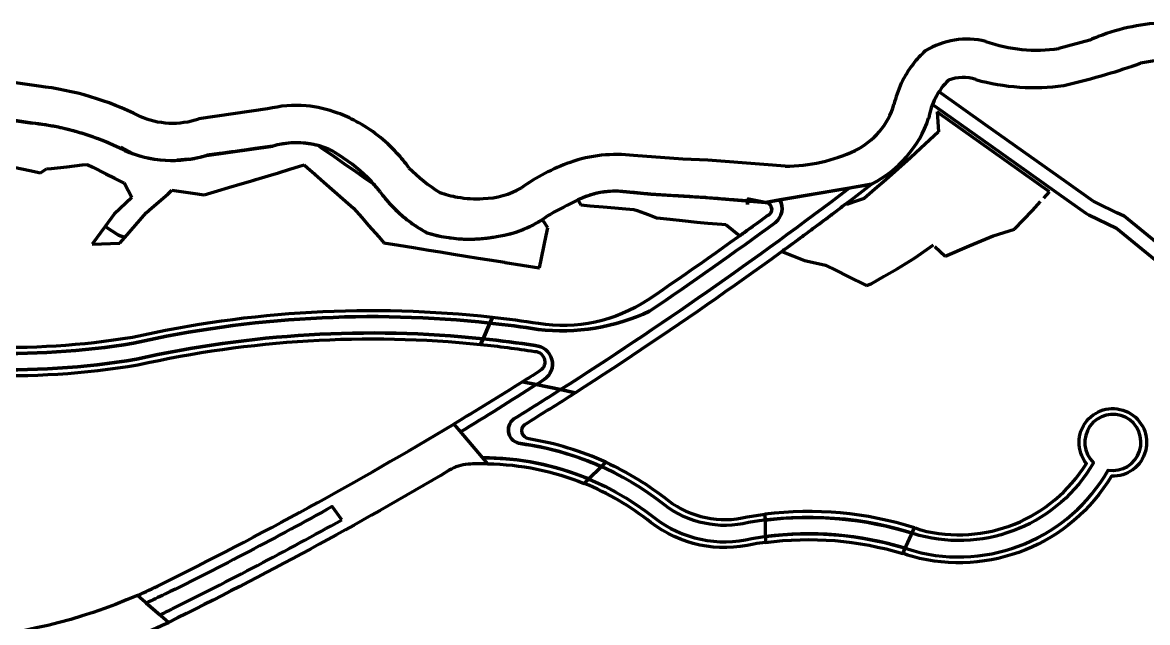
# Model space of a CAD drawing. Header units: inches. Extents: x 4096 to 6070, y 2882 to 5388.
# Drawn here: x 4502 to 4742.9, y 5258.2 to 5386.6 of the extents above; entities that cross this region are included whole.
import ezdxf

# ---------------------------------------------------------------- set-up
doc = ezdxf.new("R2010")
doc.units = ezdxf.units.IN
doc.header["$MEASUREMENT"] = 0
for name, color, linetype, lineweight in [('access road', 150, 'Continuous', 30), ('conservation', 92, 'Continuous', 25), ('footpath line', 2, 'Continuous', 30), ('Hatch Green', 92, 'Continuous', 15), ('secondary road', 40, 'Continuous', 30)]:
    doc.layers.add(name, color=color, linetype=linetype, lineweight=lineweight)

# ---------------------------------------------------------------- blocks, each defined once
blk = doc.blocks.new('conservation')
at = {"layer": 'conservation', "lineweight": 90}
for p, q in [((4698.49, 5366.98), (4697.81, 5367.46)), ((4697.81, 5367.46), (4698.1, 5363.2)), ((4709.51, 5359.15), (4698.49, 5366.98)), ((4503.63, 5365.11), (4499.92, 5365.67)), ((4503.88, 5365.08), (4503.63, 5365.11)), ((4503.63, 5365.11), (4503.63, 5365.11)), ((4504.13, 5365.04), (4503.88, 5365.08)), ((4503.88, 5365.08), (4503.88, 5365.08)), ((4506.75, 5364.7), (4506.75, 5364.7)), ((4507.16, 5364.63), (4507.16, 5364.63)), ((4510.06, 5364.08), (4510.06, 5364.08)), ((4510.51, 5363.98), (4510.51, 5363.98)), ((4512.75, 5363.43), (4512.75, 5363.43)), ((4513.4, 5363.26), (4513.4, 5363.26)), ((4516.82, 5362.19), (4516.82, 5362.19)), ((4517.18, 5362.06), (4517.18, 5362.06)), ((4698.1, 5363.2), (4696.2, 5361.43)), ((4520.02, 5360.97), (4520.02, 5360.97)), ((4520.25, 5360.87), (4520.25, 5360.87)), ((4522.85, 5359.7), (4522.85, 5359.7)), ((4523, 5359.95), (4522.94, 5359.66)), ((4522.94, 5359.66), (4522.94, 5359.66)), ((4525.5, 5358.56), (4523, 5359.95)), ((4551.79, 5359.61), (4549.1, 5359.23)), ((4551.84, 5359.62), (4551.79, 5359.61)), ((4551.79, 5359.61), (4551.79, 5359.61)), ((4552.87, 5359.76), (4551.84, 5359.62)), ((4551.84, 5359.62), (4551.84, 5359.62)), ((4555.57, 5360.14), (4552.87, 5359.76)), ((4564.32, 5360.48), (4564.32, 5360.48)), ((4565.95, 5359.79), (4565.25, 5360.27)), ((4568.78, 5357.82), (4565.95, 5359.79)), ((4565.95, 5359.79), (4565.95, 5359.79)), ((4565.95, 5359.79), (4565.95, 5359.79)), ((4694.33, 5359.69), (4692.14, 5357.64)), ((4696.2, 5361.43), (4694.33, 5359.69)), ((4525.5, 5358.56), (4525.5, 5358.56)), ((4525.5, 5358.56), (4525.5, 5358.56)), ((4537.55, 5357.33), (4535.01, 5357.11)), ((4539.2, 5357.61), (4539.2, 5357.61)), ((4539.62, 5357.7), (4539.62, 5357.7)), ((4541.24, 5358.12), (4541.24, 5358.12)), ((4541.52, 5358.18), (4541.39, 5358.16)), ((4544.14, 5358.54), (4541.52, 5358.18)), ((4541.52, 5358.18), (4541.52, 5358.18)), ((4544.38, 5358.58), (4544.14, 5358.54)), ((4544.14, 5358.54), (4544.14, 5358.54)), ((4546.78, 5358.91), (4544.38, 5358.58)), ((4544.38, 5358.58), (4544.38, 5358.58)), ((4547.05, 5358.95), (4546.78, 5358.91)), ((4546.78, 5358.91), (4546.78, 5358.91)), ((4548.91, 5359.21), (4547.05, 5358.95)), ((4547.05, 5358.95), (4547.05, 5358.95)), ((4549.1, 5359.23), (4548.91, 5359.21)), ((4548.91, 5359.21), (4548.91, 5359.21)), ((4549.1, 5359.23), (4549.1, 5359.23)), ((4570.87, 5356.38), (4568.78, 5357.82)), ((4568.78, 5357.82), (4568.78, 5357.82)), ((4568.78, 5357.82), (4568.78, 5357.82)), ((4692.14, 5357.64), (4689.48, 5355.27)), ((4721.86, 5350.38), (4709.51, 5359.15)), ((4500.12, 5355.65), (4503.55, 5354.91)), ((4503.55, 5354.91), (4505.82, 5354.42)), ((4505.82, 5354.42), (4507.14, 5355.26)), ((4507.14, 5355.26), (4508.19, 5355.38)), ((4508.19, 5355.38), (4511.5, 5355.75)), ((4511.5, 5355.75), (4514.75, 5356.11)), ((4514.75, 5356.11), (4515.85, 5356.23)), ((4515.85, 5356.23), (4517.04, 5355.63)), ((4517.04, 5355.63), (4519.81, 5354.23)), ((4556.76, 5354.46), (4559.23, 5355.21)), ((4559.23, 5355.21), (4561.32, 5355.84)), ((4561.32, 5355.84), (4562.26, 5356.12)), ((4561.32, 5355.84), (4561.32, 5355.84)), ((4562.26, 5356.12), (4562.97, 5355.5)), ((4562.97, 5355.5), (4564.48, 5354.19)), ((4573.46, 5354.58), (4570.87, 5356.38)), ((4570.87, 5356.38), (4570.87, 5356.38)), ((4570.87, 5356.38), (4570.87, 5356.38)), ((4689.48, 5355.27), (4686.82, 5352.9)), ((4519.81, 5354.23), (4521.74, 5353.26)), ((4519.81, 5354.23), (4523.76, 5352.24)), ((4521.74, 5353.26), (4521.76, 5353.28)), ((4523.76, 5352.24), (4523.79, 5352.18)), ((4549.04, 5352.16), (4551.26, 5352.81)), ((4551.26, 5352.81), (4551.92, 5353.01)), ((4551.92, 5353.01), (4554.59, 5353.81)), ((4554.59, 5353.81), (4556.76, 5354.46)), ((4564.48, 5354.19), (4564.56, 5354.12)), ((4564.56, 5354.12), (4566.52, 5352.4)), ((4566.52, 5352.4), (4568.85, 5350.38)), ((4566.52, 5352.4), (4572.84, 5346.9)), ((4575.59, 5353.1), (4573.46, 5354.58)), ((4573.46, 5354.58), (4573.46, 5354.58)), ((4573.46, 5354.58), (4573.46, 5354.58)), ((4577.17, 5352.01), (4575.59, 5353.1)), ((4575.59, 5353.1), (4575.59, 5353.1)), ((4575.59, 5353.1), (4575.59, 5353.1)), ((4686.82, 5352.9), (4684.5, 5350.94)), ((4523.79, 5352.18), (4525.36, 5349.17)), ((4529.7, 5346.95), (4533.08, 5349.9)), ((4533.08, 5349.9), (4533.98, 5350.69)), ((4533.98, 5350.69), (4535.44, 5350.49)), ((4535.44, 5350.49), (4537.42, 5350.22)), ((4537.42, 5350.22), (4538.47, 5350.08)), ((4538.47, 5350.08), (4540.85, 5349.76)), ((4540.85, 5349.76), (4543.73, 5350.61)), ((4543.73, 5350.61), (4546.06, 5351.29)), ((4546.06, 5351.29), (4549.04, 5352.16)), ((4568.85, 5350.38), (4568.86, 5350.39)), ((4578.01, 5351.04), (4578.01, 5351.04)), ((4578.09, 5350.94), (4578.09, 5350.94)), ((4578.54, 5350.39), (4578.54, 5350.39)), ((4624.01, 5349.82), (4624.01, 5349.82)), ((4625.27, 5350.12), (4625.27, 5350.12)), ((4626.97, 5350.39), (4626.97, 5350.39)), ((4627.64, 5350.45), (4627.64, 5350.45)), ((4630.25, 5350.44), (4630.25, 5350.44)), ((4630.55, 5350.42), (4630.53, 5350.42)), ((4630.55, 5350.42), (4630.55, 5350.42)), ((4632.81, 5350.21), (4630.55, 5350.42)), ((4632.81, 5350.21), (4632.81, 5350.21)), ((4632.99, 5350.19), (4632.81, 5350.21)), ((4632.99, 5350.19), (4632.99, 5350.19)), ((4635.57, 5349.95), (4632.99, 5350.19)), ((4635.57, 5349.95), (4635.57, 5349.95)), ((4635.59, 5349.95), (4635.57, 5349.95)), ((4635.59, 5349.95), (4635.59, 5349.95)), ((4635.89, 5349.92), (4635.59, 5349.95)), ((4636.49, 5349.86), (4635.89, 5349.92)), ((4640.87, 5349.59), (4636.49, 5349.86)), ((4684.5, 5350.94), (4682.17, 5348.97)), ((4720.64, 5349.03), (4721.88, 5350.37)), ((4525.36, 5349.17), (4521.61, 5345.56)), ((4580.2, 5348.3), (4580.2, 5348.3)), ((4580.2, 5348.3), (4580.2, 5348.3)), ((4620.89, 5348.63), (4621.52, 5347.57)), ((4621.52, 5347.57), (4623.45, 5347.4)), ((4621.81, 5349.05), (4621.81, 5349.05)), ((4622.77, 5349.42), (4622.77, 5349.42)), ((4623.45, 5347.4), (4626.28, 5347.16)), ((4642.04, 5349.51), (4640.87, 5349.59)), ((4640.87, 5349.59), (4640.87, 5349.59)), ((4642.04, 5349.51), (4642.04, 5349.51)), ((4642.43, 5349.49), (4642.04, 5349.51)), ((4642.43, 5349.49), (4642.43, 5349.49)), ((4644.87, 5349.34), (4642.43, 5349.49)), ((4644.87, 5349.34), (4644.87, 5349.34)), ((4645.53, 5349.29), (4644.87, 5349.34)), ((4645.53, 5349.29), (4645.53, 5349.29)), ((4648.07, 5349.13), (4645.53, 5349.29)), ((4648.07, 5349.13), (4648.07, 5349.13)), ((4648.19, 5349.13), (4648.07, 5349.13)), ((4648.55, 5349.1), (4648.19, 5349.13)), ((4648.55, 5349.1), (4648.55, 5349.1)), ((4650.86, 5348.92), (4648.55, 5349.1)), ((4650.86, 5348.92), (4650.86, 5348.92)), ((4651.35, 5348.88), (4650.86, 5348.92)), ((4651.35, 5348.88), (4651.35, 5348.88)), ((4652.51, 5348.78), (4651.35, 5348.88)), ((4654.03, 5348.66), (4652.51, 5348.78)), ((4654.03, 5348.66), (4654.03, 5348.66)), ((4654.34, 5348.64), (4654.03, 5348.66)), ((4654.34, 5348.64), (4654.34, 5348.64)), ((4657, 5348.43), (4654.34, 5348.64)), ((4657, 5348.43), (4657, 5348.43)), ((4657.2, 5348.41), (4657, 5348.43)), ((4661.05, 5348.11), (4657.17, 5348.84)), ((4657.17, 5348.84), (4657.24, 5347.65)), ((4657.24, 5347.65), (4657.2, 5348.41)), ((4657.2, 5348.41), (4657.2, 5348.41)), ((4657.24, 5347.65), (4657.24, 5347.65)), ((4657.24, 5347.65), (4657.24, 5347.65)), ((4661.05, 5348.11), (4661.05, 5348.11)), ((4661.05, 5348.11), (4661.05, 5348.11)), ((4661.34, 5348.05), (4661.05, 5348.11)), ((4661.34, 5348.05), (4661.34, 5348.05)), ((4678.45, 5347.65), (4678.15, 5347.7)), ((4679.86, 5348.15), (4678.45, 5347.65)), ((4682.17, 5348.97), (4679.86, 5348.15)), ((4718.21, 5346.38), (4719.97, 5348.3)), ((4521.61, 5345.56), (4519.69, 5342.97)), ((4523.92, 5340.62), (4528.43, 5345.84)), ((4528.43, 5345.84), (4529.7, 5346.95)), ((4528.43, 5345.84), (4528.43, 5345.84)), ((4572.84, 5346.9), (4574.62, 5344.86)), ((4582.41, 5346.02), (4582.41, 5346.02)), ((4582.41, 5346.02), (4582.41, 5346.02)), ((4626.28, 5347.16), (4628.81, 5346.94)), ((4628.81, 5346.94), (4631.16, 5346.74)), ((4631.16, 5346.74), (4632.89, 5346.59)), ((4632.89, 5346.59), (4633.57, 5346.34)), ((4633.57, 5346.34), (4635.91, 5345.49)), ((4635.91, 5345.49), (4637.74, 5344.81)), ((4714.35, 5342.38), (4718.21, 5346.38)), ((4519.69, 5342.97), (4516.88, 5339.19)), ((4522.51, 5341.08), (4519.69, 5342.97)), ((4519.69, 5342.97), (4519.69, 5342.97)), ((4519.69, 5342.97), (4522.51, 5341.08)), ((4574.62, 5344.86), (4576.08, 5343.19)), ((4576.08, 5343.19), (4578.24, 5340.72)), ((4584.39, 5344.34), (4584.39, 5344.34)), ((4584.39, 5344.34), (4584.39, 5344.34)), ((4610, 5342.66), (4610, 5342.66)), ((4610.47, 5342.88), (4610.47, 5342.88)), ((4612.05, 5343.7), (4612.05, 5343.7)), ((4612.14, 5343.75), (4612.14, 5343.75)), ((4613.5, 5344.09), (4612.89, 5344.2)), ((4614.43, 5342.66), (4613.5, 5344.09)), ((4613.5, 5344.09), (4613.5, 5344.09)), ((4614.08, 5341.01), (4614.43, 5342.66)), ((4637.74, 5344.81), (4637.76, 5344.81)), ((4637.76, 5344.81), (4640.59, 5344.51)), ((4640.59, 5344.51), (4643.23, 5344.23)), ((4643.23, 5344.23), (4646.33, 5343.91)), ((4646.33, 5343.91), (4648.72, 5343.66)), ((4648.72, 5343.66), (4651.71, 5343.45)), ((4651.71, 5343.45), (4652.59, 5343.39)), ((4652.59, 5343.39), (4655.55, 5340.97)), ((4523.92, 5340.62), (4522.51, 5341.08)), ((4522.51, 5341.08), (4523.92, 5340.62)), ((4522.85, 5339.38), (4523.92, 5340.62)), ((4523.92, 5340.62), (4523.92, 5340.62)), ((4578.24, 5340.72), (4579.33, 5339.47)), ((4588.24, 5341.72), (4588.28, 5341.77)), ((4588.48, 5341.66), (4588.24, 5341.72)), ((4588.24, 5341.72), (4588.24, 5341.72)), ((4588.67, 5341.58), (4588.67, 5341.58)), ((4590.81, 5341.01), (4590.81, 5341.01)), ((4591.15, 5340.94), (4591.15, 5340.94)), ((4593.22, 5340.57), (4593.22, 5340.57)), ((4593.78, 5340.49), (4593.78, 5340.49)), ((4595.86, 5340.3), (4595.86, 5340.3)), ((4596.4, 5340.27), (4596.4, 5340.27)), ((4598.55, 5340.26), (4598.55, 5340.26)), ((4598.96, 5340.28), (4598.96, 5340.28)), ((4601.35, 5340.47), (4601.35, 5340.47)), ((4601.51, 5340.49), (4601.51, 5340.49)), ((4602.85, 5340.69), (4603.5, 5340.81)), ((4612.64, 5334.1), (4614.08, 5341.01)), ((4704.68, 5338.79), (4708.97, 5340.63)), ((4708.97, 5340.63), (4709.84, 5340.99)), ((4709.84, 5340.99), (4714.35, 5342.38)), ((4516.88, 5339.19), (4522.85, 5339.38)), ((4579.33, 5339.47), (4582.54, 5338.95)), ((4582.54, 5338.95), (4582.55, 5338.95)), ((4582.55, 5338.95), (4585.7, 5338.45)), ((4585.7, 5338.45), (4585.71, 5338.44)), ((4585.71, 5338.44), (4588.95, 5337.92)), ((4588.95, 5337.92), (4588.96, 5337.92)), ((4588.96, 5337.92), (4591.42, 5337.52)), ((4692.97, 5336.21), (4697, 5339.02)), ((4697.31, 5338.68), (4699.51, 5336.58)), ((4699.51, 5336.58), (4704.68, 5338.79)), ((4591.42, 5337.52), (4591.44, 5337.52)), ((4591.44, 5337.52), (4594.26, 5337.06)), ((4594.26, 5337.06), (4594.29, 5337.06)), ((4594.29, 5337.06), (4596.89, 5336.64)), ((4596.89, 5336.64), (4596.92, 5336.64)), ((4596.92, 5336.64), (4599.54, 5336.21)), ((4599.54, 5336.21), (4599.57, 5336.21)), ((4599.57, 5336.21), (4601.94, 5335.83)), ((4601.94, 5335.83), (4601.96, 5335.82)), ((4601.96, 5335.82), (4605.26, 5335.29)), ((4664.53, 5337.59), (4666.9, 5336.67)), ((4666.9, 5336.67), (4669.41, 5335.7)), ((4669.41, 5335.7), (4671.66, 5335.19)), ((4689.27, 5333.92), (4692.97, 5336.21)), ((4605.26, 5335.29), (4605.3, 5335.28)), ((4605.3, 5335.28), (4612.58, 5334.11)), ((4612.58, 5334.11), (4612.6, 5334.11)), ((4612.6, 5334.11), (4612.64, 5334.1)), ((4671.66, 5335.19), (4673.91, 5334.69)), ((4673.91, 5334.69), (4676.27, 5333.52)), ((4676.27, 5333.52), (4678.64, 5332.35)), ((4686.49, 5332.31), (4689.27, 5333.92)), ((4678.64, 5332.35), (4682.66, 5330.36)), ((4682.66, 5330.36), (4683.72, 5330.69)), ((4683.72, 5330.69), (4686.49, 5332.31))]:
    blk.add_line(p, q, dxfattribs=at)
for centre, radius, start, end in [((4497.92, 5307.79), 57.58, 81.1812, 83.8042), ((4497.94, 5307.85), 57.53, 80.7747, 81.1938), ((4497.94, 5307.85), 57.53, 77.8347, 80.7747), ((4497.94, 5307.85), 57.53, 77.3768, 77.8347), ((4497.94, 5307.85), 57.53, 75.0789, 77.3768), ((4497.94, 5307.85), 57.53, 74.4088, 75.0789), ((4497.94, 5307.85), 57.53, 70.8393, 74.4088), ((4497.94, 5307.85), 57.53, 70.4571, 70.8393), ((4497.94, 5307.85), 57.53, 67.4305, 70.4571), ((4497.94, 5307.85), 57.53, 67.1761, 67.4305), ((4497.94, 5307.85), 57.53, 64.334, 67.1761), ((4497.94, 5307.85), 57.53, 64.2375, 64.334), ((4560.65, 5342.38), 18.47, 78.5383, 105.9536), ((4560.7, 5342.58), 18.27, 75.5547, 78.5226), ((4534.06, 5382.8), 25.71, 250.536, 272.113), ((4534.06, 5382.8), 25.71, 277.788, 281.5206), ((4534.06, 5382.8), 25.71, 281.5206, 282.4814), ((4534.06, 5382.8), 25.71, 282.4814, 286.2206), ((4534.06, 5382.8), 25.71, 286.2206, 286.567), ((4551.17, 5328.54), 35.02, 39.9707, 42.0641), ((4551.17, 5328.54), 35.02, 39.7595, 39.9707), ((4551.17, 5328.54), 35.02, 38.5911, 39.7595), ((4602.79, 5367.98), 29.96, 215.9609, 220.5841), ((4628.94, 5332.16), 18.33, 105.6113, 109.6582), ((4628.94, 5332.16), 18.33, 101.5514, 105.6113), ((4628.94, 5332.16), 18.33, 96.163, 101.5514), ((4628.94, 5332.16), 18.33, 94.0716, 96.163), ((4628.94, 5332.16), 18.33, 85.9074, 94.0716), ((4628.94, 5332.16), 18.33, 85.0102, 85.9074), ((4602.79, 5367.98), 29.96, 220.5841, 221.0745), ((4602.79, 5367.98), 29.96, 221.0745, 226.5284), ((4628.94, 5332.16), 18.33, 112.8909, 116.0641), ((4628.94, 5332.16), 18.33, 109.6582, 112.8909), ((4660.93, 5346.64), 1.48, 350.481, 73.5881), ((4133.52, 6067.49), 902.62, 306.93125, 307.11296), ((4602.79, 5367.98), 29.96, 226.5284, 227.133), ((4602.79, 5367.98), 29.96, 227.133, 231.6555), ((4135.02, 6065.43), 892.07, 305.98853, 306.16784), ((4660.93, 5346.64), 1.48, 292.0905, 350.481), ((4133.52, 6067.49), 902.62, 306.564, 306.85208), ((4133.52, 6067.49), 902.62, 306.85208, 306.93044), ((4602.79, 5367.98), 29.96, 231.6555, 232.1018), ((4602.79, 5367.98), 29.96, 232.1018, 237.1109), ((4602.79, 5367.98), 29.96, 237.1109, 241.0309), ((4600.25, 5364.51), 23.92, 277.8006, 294.0407), ((4600.25, 5364.51), 23.92, 294.0407, 295.2955), ((4600.25, 5364.51), 23.92, 295.2955, 295.785), ((4600.25, 5364.51), 23.92, 295.785, 299.555), ((4600.25, 5364.51), 23.92, 299.555, 299.7925), ((4600.25, 5364.51), 23.92, 299.7925, 301.8934), ((4135.02, 6065.43), 892.07, 305.85352, 305.98853), ((4602.79, 5367.98), 29.96, 241.4684, 241.6843), ((4597.64, 5371.09), 30.84, 252.9186, 253.097), ((4597.64, 5371.09), 30.84, 253.097, 257.2219), ((4597.64, 5371.09), 30.84, 257.2219, 257.8564), ((4597.64, 5371.09), 30.84, 257.8564, 261.7753), ((4597.64, 5371.09), 30.84, 261.7753, 262.8233), ((4597.64, 5371.09), 30.84, 262.8233, 266.7071), ((4597.64, 5371.09), 30.84, 266.7071, 267.6932), ((4597.64, 5371.09), 30.84, 267.6932, 271.6977), ((4597.64, 5371.09), 30.84, 271.6977, 272.4681), ((4597.64, 5371.09), 30.84, 272.4681, 274.1509), ((4597.64, 5371.09), 30.84, 274.1509, 276.9226), ((4597.64, 5371.09), 30.84, 276.9226, 277.2178), ((4597.64, 5371.09), 30.84, 277.2178, 279.7398), ((4597.64, 5371.09), 30.84, 279.7398, 280.9539), ((4135.02, 6065.43), 892.07, 305.69715, 305.85352), ((4135.02, 6065.43), 892.07, 305.74238, 305.85352), ((4133.52, 6067.49), 902.62, 306.2113, 306.32084), ((4133.52, 6067.49), 902.62, 306.32084, 306.35941), ((4133.52, 6067.49), 902.62, 306.35941, 306.564), ((4133.52, 6067.49), 902.62, 306.03652, 306.2113)]:
    blk.add_arc(centre, radius, start, end, dxfattribs=at)
blk = doc.blocks.new('road 5')
at = {"layer": 'footpath line', "lineweight": 90}
for p, q in [((4708.13, 5364.73), (4698.21, 5371.78)), ((4698.21, 5371.78), (4698.21, 5371.78)), ((4696.83, 5369.08), (4697.74, 5368.43)), ((4697.58, 5370.73), (4697.58, 5370.73)), ((4697.74, 5368.43), (4709.23, 5360.27)), ((4725.49, 5352.41), (4708.13, 5364.73)), ((4708.13, 5364.73), (4708.13, 5364.73)), ((4709.23, 5360.27), (4726.02, 5348.35)), ((4731.19, 5348.36), (4725.49, 5352.41)), ((4725.49, 5352.41), (4725.49, 5352.41)), ((4726.02, 5348.35), (4729.66, 5345.77)), ((4732.04, 5347.95), (4731.19, 5348.36)), ((4736.31, 5345.89), (4732.04, 5347.95)), ((4732.04, 5347.95), (4732.04, 5347.95)), ((4729.66, 5345.77), (4730.27, 5345.47)), ((4730.27, 5345.47), (4736.19, 5342.62)), ((4737.82, 5345.16), (4736.31, 5345.89)), ((4750.4, 5334.86), (4737.82, 5345.16)), ((4737.82, 5345.16), (4737.82, 5345.16)), ((4736.19, 5342.62), (4754.03, 5328.01))]:
    blk.add_line(p, q, dxfattribs=at)
for start, end in [(146.8831, 151.747), (151.747, 158.9859)]:
    blk.add_arc((4710.25, 5363.92), 14.38, start, end, dxfattribs=at)

msp = doc.modelspace()

# ---------------------------------------------------------------- hatches: boundary and pattern name
at = {"layer": 'Hatch Green'}
h = msp.add_hatch(dxfattribs=at)
h.set_pattern_fill('DOTS', color=256, scale=15, style=0)
h.paths.add_polyline_path([(4620.88, 5348.63, 0.014455), (4619.94, 5348.14, 0.00038), (4619.72, 5348.02), (4619.67, 5347.72), (4621.52, 5347.57)])
h.paths.add_polyline_path([(4619.72, 5348.02, 0.000867), (4619.2, 5347.76), (4619.67, 5347.72)])

# ---------------------------------------------------------------- linework, layer by layer
at = {"layer": 'access road', "lineweight": 90}
for points in [[(4679.01, 5351.17), (4664.15, 5348.64, -0.366652), (4663.2, 5343.84, -0.009343), (4636.26, 5324.82, -0.137566), (4612.36, 5320.93, 0.011185), (4602.06, 5322.29), (4600.59, 5318.93, -0.012318), (4611.77, 5317.48, -0.723501), (4613.63, 5310.19, -0.000605), (4611.96, 5309.12), (4617.16, 5308.05, 0.021004), (4679.01, 5351.17)], [(4679.01, 5351.17), (4664.15, 5348.64, -0.366652), (4663.2, 5343.84, -0.009343), (4636.26, 5324.82, -0.137566), (4612.36, 5320.93, 0.011185), (4602.06, 5322.29), (4600.59, 5318.93, -0.012318), (4611.77, 5317.48, -0.723501), (4613.63, 5310.19, -0.000605), (4611.96, 5309.12), (4617.16, 5308.05, 0.021004), (4679.01, 5351.17)], [(4683.77, 5351.99), (4679.01, 5351.17, -0.021004), (4617.16, 5308.05), (4620.32, 5307.4, 0.021489), (4683.77, 5351.99)], [(4663.2, 5343.84, 0.366652), (4664.15, 5348.64), (4661.05, 5348.11, -0.788723), (4661.48, 5345.27, -0.008799), (4635.82, 5327.19, -0.185351), (4612.46, 5322.18, 0.010669), (4602.58, 5323.49), (4602.06, 5322.29, -0.011185), (4612.36, 5320.93, 0.137566), (4636.26, 5324.82, 0.009343), (4663.2, 5343.84, 0.366652)], [(4663.2, 5343.84, 0.366652), (4664.15, 5348.64), (4661.05, 5348.11, -0.788723), (4661.48, 5345.27, -0.008799), (4635.82, 5327.19, -0.185351), (4612.46, 5322.18, 0.010669), (4602.58, 5323.49), (4602.06, 5322.29, -0.011185), (4612.36, 5320.93, 0.137566), (4636.26, 5324.82, 0.009343), (4663.2, 5343.84, 0.366652)], [(4602.06, 5322.29, 0.082812), (4525.74, 5317.99, -0.04995), (4492.65, 5315.91), (4492.42, 5312.41, 0.050249), (4526.41, 5314.56, -0.08172), (4600.59, 5318.93), (4602.06, 5322.29, 0.082812)], [(4602.06, 5322.29), (4602.58, 5323.49, 0.083194), (4525.5, 5319.22, -0.049841), (4492.73, 5317.16), (4492.65, 5315.91, 0.04995), (4525.74, 5317.99, -0.082812), (4602.06, 5322.29)], [(4600.06, 5317.72), (4600.59, 5318.93, 0.08172), (4526.41, 5314.56, -0.050249), (4492.42, 5312.41), (4492.34, 5311.17, 0.050354), (4526.65, 5313.33, -0.081321), (4600.06, 5317.72)], [(4611.77, 5317.48, 0.012318), (4600.59, 5318.93), (4600.06, 5317.72, -0.012818), (4611.64, 5316.23, -0.777616), (4612.52, 5311.92, -0.001153), (4609.04, 5309.72), (4611.96, 5309.12, 0.000616), (4613.65, 5310.21, 0.720163), (4611.77, 5317.48, 0.012318)], [(4611.96, 5309.12), (4609.04, 5309.72, -0.004847), (4594.3, 5300.68), (4595.74, 5299, 0.005848), (4611.96, 5309.12)], [(4639.41, 5283.39, 0.134377), (4608.64, 5296.51, -0.676929), (4607.16, 5301.78, 0.003286), (4617.16, 5308.05), (4611.96, 5309.12, -0.005848), (4595.74, 5299), (4600.47, 5293.46, -0.171205), (4637.28, 5280.61, 0.226333), (4658.13, 5276.19, -0.12427), (4692.87, 5273.54, 0.341767), (4734.44, 5290.85, 6.696397), (4731.3, 5292.42, -0.338246), (4693.98, 5276.86, 0.124676), (4657.41, 5279.62, -0.22767), (4639.41, 5283.39, 0.134377)], [(4620.32, 5307.4), (4617.16, 5308.05, -0.003286), (4607.16, 5301.78, 0.676929), (4608.64, 5296.51, -0.07122), (4625.91, 5291.58), (4626.86, 5292.52, 0.06665), (4610.41, 5297.52, -0.64806), (4609.54, 5300.6, 0.00353), (4620.32, 5307.4)], [(4694.34, 5278.05, 0.330003), (4729.76, 5292.26, -4.603862), (4735.11, 5289.53, -0.336031), (4692.51, 5272.34, 0.007664), (4690.46, 5272.99), (4692.98, 5278.5, -0.004704), (4694.34, 5278.05, 0.330003)], [(4531.45, 5266.29, 0.020086), (4594.3, 5300.68), (4601.55, 5292.19, 0.018205), (4597.39, 5292.1, 0.120834), (4593.36, 5290.8, -0.019295), (4533.23, 5258.26), (4526.62, 5264.05, 0.011519), (4531.45, 5266.29, 0.020086)], [(4600.47, 5293.46), (4601.55, 5292.19, -0.093148), (4622.27, 5287.99), (4623.23, 5288.94, 0.100001), (4600.47, 5293.46)], [(4640.18, 5284.38, 0.228098), (4657.16, 5280.84, -0.012572), (4660.93, 5281.41), (4661.05, 5275.38, 0.009038), (4658.55, 5275.01, -0.227805), (4636.51, 5279.63, 0.072524), (4622.27, 5287.99), (4626.86, 5292.52, -0.060456), (4640.18, 5284.38, 0.228098)], [(4570.32, 5280.19), (4568.27, 5283.03, -0.012359), (4532.47, 5264.28, -0.009332), (4528.49, 5262.41), (4531.38, 5259.88, 0.005971), (4534, 5261.13, 0.011423), (4570.32, 5280.19)], [(4660.93, 5281.41), (4660.96, 5280.15, -0.107074), (4692.45, 5277.35), (4692.98, 5278.5, 0.107173), (4660.93, 5281.41)], [(4661.03, 5276.63), (4661.05, 5275.38, -0.106356), (4690.46, 5272.99), (4690.98, 5274.14, 0.106778), (4661.03, 5276.63)], [(4526.62, 5264.05, -0.087978), (4487.36, 5254.66, 0.951362), (4483.4, 5220.84, 0.022801), (4507.76, 5215.45), (4511.18, 5222.93, -0.025381), (4484.71, 5228.67, -0.778588), (4487.84, 5246.67, 0.095639), (4533.23, 5258.26), (4526.62, 5264.05, -0.087978)]]:
    msp.add_lwpolyline(points, format="xyb", close=True, dxfattribs=at)
at = {"layer": 'secondary road', "lineweight": 90}
for p, q in [((4732.3, 5383.58), (4732.3, 5383.58)), ((4730.5, 5382.84), (4723.87, 5381.04)), ((4505.47, 5372.97), (4495.99, 5374.36)), ((4554.46, 5368.09), (4539.73, 5365.99)), ((4562.71, 5368.75), (4562.71, 5368.75)), ((4494.98, 5366.4), (4504.13, 5365.04)), ((4573.41, 5365.43), (4573.41, 5365.43)), ((4573.41, 5365.43), (4573.41, 5365.43)), ((4696, 5366.09), (4696, 5366.09)), ((4541.39, 5358.16), (4555.57, 5360.14)), ((4643.33, 5357.35), (4632.81, 5358.13)), ((4648.69, 5357.14), (4643.33, 5357.35)), ((4660.67, 5356.19), (4648.69, 5357.14)), ((4660.67, 5356.19), (4660.67, 5356.19)), ((4665.3, 5355.83), (4660.67, 5356.19)), ((4630.53, 5350.42), (4636.49, 5349.86)), ((4636.49, 5349.86), (4648.19, 5349.13)), ((4664.15, 5348.64), (4683.77, 5351.99)), ((4595.12, 5349.23), (4595.12, 5349.23)), ((4648.19, 5349.13), (4661.04, 5348.11)), ((4661.05, 5348.11), (4664.15, 5348.64))]:
    msp.add_line(p, q, dxfattribs=at)
for centre, radius, start, end in [((4748.73, 5340.64), 45.97, 92.0362, 110.9388), ((4748.73, 5340.64), 45.97, 110.9388, 113.3658), ((4704.24, 5365.84), 17.19, 76.5291, 121.4615), ((4719.03, 5412.48), 31.81, 250.176, 278.7628), ((4710.06, 5364.16), 22.04, 132.1616, 142.0886), ((4710.06, 5364.16), 22.04, 142.0886, 167.2203), ((4689.55, 5525.61), 156.56, 286.5227, 289.3227), ((4749.04, 5337.61), 41, 81.2497, 100.813), ((4710.25, 5363.92), 14.38, 134.1112, 152.8308), ((4703.33, 5366.31), 8.52, 71.1405, 111.2398), ((4718.59, 5419.82), 47.14, 254.6111, 277.7448), ((4689.55, 5525.61), 156.56, 283.066, 286.5227), ((4497.86, 5307.72), 65.69, 63.6389, 83.3508), ((4710.51, 5363.73), 14.7, 152.6141, 170.7649), ((4560.56, 5343.56), 25.28, 85.121, 103.9609), ((4560.56, 5343.56), 25.28, 69.3262, 85.121), ((4557.95, 5336.48), 32.83, 61.9034, 69.4244), ((4673.14, 5373.64), 16.1, 296.2165, 343.3865), ((4497.92, 5307.79), 57.58, 63.2236, 83.8042), ((4534.13, 5382.49), 17.42, 245.9522, 288.7395), ((4557.95, 5336.48), 32.83, 42.4885, 61.9034), ((4672.34, 5374.25), 25.02, 297.1695, 340.9664), ((4560.65, 5342.38), 18.47, 93.5857, 105.9536), ((4560.65, 5342.38), 18.47, 68.1094, 93.5857), ((4550.96, 5328.34), 35.31, 57.7618, 61.9956), ((4534.06, 5382.8), 25.71, 246.6184, 286.567), ((4550.96, 5328.34), 35.31, 43.2742, 57.7618), ((4557.95, 5336.48), 32.83, 35.4286, 42.4885), ((4629.18, 5327.93), 30.42, 83.1529, 109.1265), ((4664.96, 5392.11), 36.28, 270.5241, 294.9166), ((4613.78, 5385.04), 41.45, 225.4412, 237.1693), ((4635.79, 5312.13), 47.53, 110.4068, 124.6161), ((4550.96, 5328.34), 35.31, 38.5523, 43.2742), ((4602.76, 5367.94), 29.91, 216.0332, 241.6947), ((4599.29, 5373.31), 24.44, 250.9467, 260.1736), ((4600.04, 5366.43), 17.53, 271.8814, 299.9431), ((4628.94, 5332.13), 18.36, 85.0244, 119.3382), ((4599.29, 5373.31), 24.44, 260.1736, 273.1116), ((4694.1, 5198.71), 166.81, 116.3953, 118.5404), ((4660.93, 5346.64), 1.48, 85.1451, 85.7911), ((4600.39, 5364.05), 23.45, 277.791, 306.7017), ((4597.64, 5371.09), 30.84, 252.9186, 268.6909), ((4597.64, 5371.09), 30.84, 268.6909, 281.0897)]:
    msp.add_arc(centre, radius, start, end, dxfattribs=at)

# ---------------------------------------------------------------- block references
at = {"layer": 'conservation', "color": 0, "lineweight": 90}
msp.add_blockref('conservation', (0, 0), dxfattribs=at)
at = {"layer": 'footpath line', "color": 0, "lineweight": 90}
msp.add_blockref('road 5', (0, 0), dxfattribs=at)

doc.saveas('drawing.dxf')
